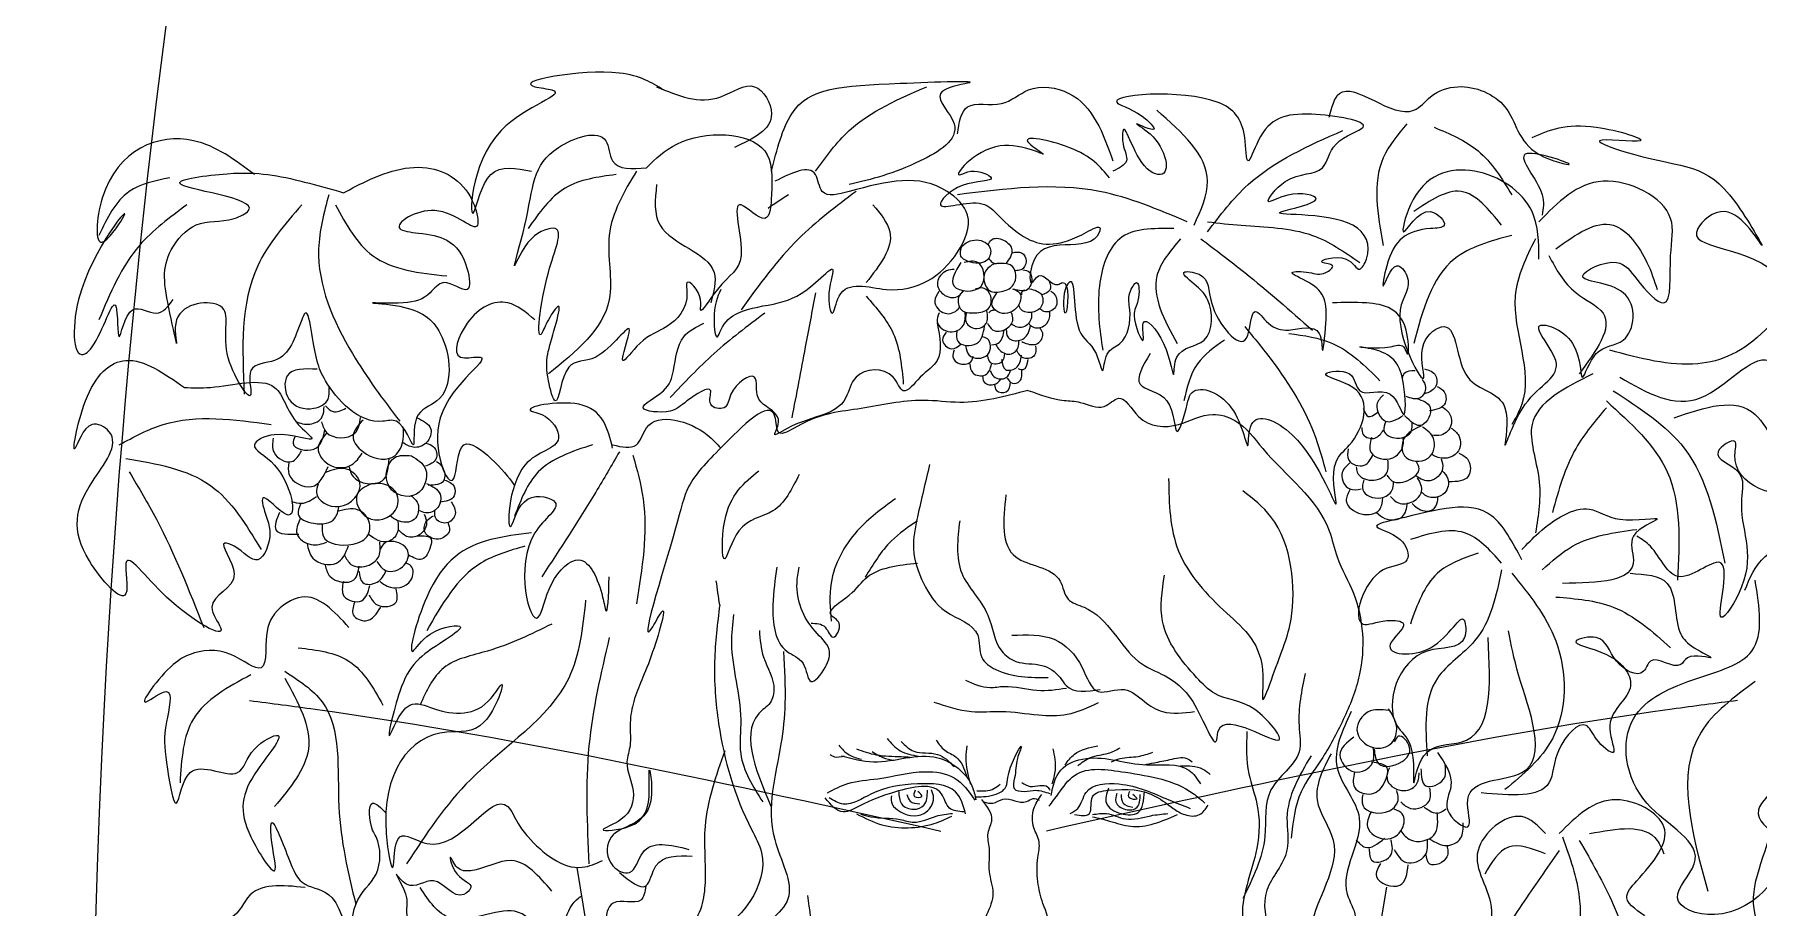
# Model space of a CAD drawing. Extents: x 3172 to 33391, y 13916 to 34175.
# Drawn here: x 27343.2 to 27797.8, y 25731.9 to 25962 of the extents above; entities that cross this region are included whole.
import ezdxf

# ---------------------------------------------------------------- set-up
doc = ezdxf.new("R2010")
doc.units = 0
doc.layers.get('0').update_dxf_attribs({"linetype": 'CONTINUOUS'})

# ---------------------------------------------------------------- blocks, each defined once
blk = doc.blocks.new('A$C04106B1A')
for p, q in [((523.1, 713.6), (473.5, 1016.5)), ((1235.5, 997.9), (1165.4, 586.9))]:
    blk.add_line(p, q)
for points in [[(554.6, 1748.2), (513.2, 1764.1), (433.6, 1751.3), (449.5, 1748.2), (401.8, 1710), (376.3, 1633.7), (392.2, 1668.6), (430.4, 1671.8)], [(548.2, 1751.3), (608.7, 1741.8), (640.5, 1751.3), (656.4, 1725.9), (621.4, 1694.1)], [(656.4, 1671.8), (675.5, 1725.9), (777.4, 1754.5), (841, 1754.5), (815.6, 1745), (828.3, 1716.4), (796.5, 1681.4), (729.6, 1659.1)], [(1181.6, 1722.7), (1191.2, 1745), (1261.2, 1729.1), (1277.1, 1741.8), (1302.6, 1751.3), (1347.1, 1732.3), (1379, 1687.7), (1407.6, 1678.2), (1366.2, 1687.7), (1382.1, 1649.6), (1382.1, 1630.5)], [(697.8, 1671.8), (729.6, 1710), (802.8, 1751.3)], [(974.7, 1665.5), (936.5, 1694.1), (897.9, 1699.3), (911.3, 1688.8), (871.8, 1695.5), (834.7, 1668.6), (844.2, 1671.8), (863.3, 1665.5), (836, 1658.3), (815.6, 1640), (854.6, 1641.1), (869.7, 1630.5), (897.2, 1608.4), (953.1, 1614.3), (965.8, 1618), (965.2, 1614.6), (932.9, 1602.4), (901.5, 1582.8), (901.5, 1566.9), (907.9, 1573.2), (926.2, 1565.1), (930.1, 1566.9), (933.3, 1538.2), (933.3, 1560.5), (936.5, 1566.9), (946.1, 1522.3), (962, 1500.1), (968.3, 1484.2), (972.5, 1499.6), (984.3, 1509.6), (993.8, 1541.4), (993.8, 1557.3), (1000.2, 1566.9), (1001.5, 1550.2), (997.8, 1536.1), (1006.5, 1512.8), (1006.5, 1528.7), (1025.6, 1509.6), (1035.2, 1481), (1038.1, 1496.6), (1063.8, 1512.8), (1067, 1551), (1056.7, 1563.7), (1044.7, 1576.4), (1059, 1574.8), (1070.9, 1547.3), (1103.7, 1514.5), (1111.9, 1539.8), (1124.3, 1528.7), (1143.4, 1522.3), (1172.1, 1519.1), (1175.2, 1503.2), (1178.4, 1528.7), (1162.5, 1566.9), (1146.6, 1576.4), (1162.5, 1576.4), (1178.4, 1576.4), (1184.8, 1582.8), (1175.2, 1585.9), (1197.5, 1589.1), (1210.3, 1579.6), (1216.6, 1589.1), (1203.9, 1620.9), (1137, 1633.7), (1169.3, 1645.6), (1142.5, 1649.3), (1124.3, 1643.2), (1140.2, 1662), (1175.2, 1675), (1188, 1697.3), (1213.4, 1713.2), (1164.8, 1725.3), (1114.8, 1700.5), (1105.2, 1681.4), (1102, 1703.6), (1076.9, 1736.5), (982.2, 1735.8), (1009.7, 1720.1), (1016.5, 1711.2), (1000.2, 1716.4), (1012.9, 1706.8), (1022.5, 1668.6), (1012.9, 1671.8), (987.4, 1710), (987.4, 1697.3), (990.6, 1681.4), (977.9, 1671.8)], [(831.5, 1706.8), (841, 1732.3), (872.9, 1735.4), (898.3, 1748.2), (936.5, 1745), (977.9, 1681.4)], [(1054.3, 1620.9), (1067, 1662.3), (1019.3, 1729.1)], [(169.4, 1668.6), (112.1, 1700.5), (26.2, 1646.4), (26.2, 1605), (45.3, 1627.3), (3.9, 1551), (10.3, 1500.1), (16.6, 1506.4), (38.9, 1544.6), (42.1, 1516), (54.8, 1541.4), (77.1, 1538.2), (93, 1551)], [(538.6, 1675), (506.8, 1681.4), (500.4, 1700.5), (455.9, 1694.1), (424.1, 1620.9), (414.5, 1582.8), (430.4, 1608.2), (452.7, 1617.8), (446.3, 1576.4), (440, 1519.1), (446.3, 1531.9), (455.9, 1544.6), (452.7, 1525.5), (446.3, 1474.6), (452.7, 1455.5), (465.4, 1487.3), (490.9, 1496.9), (522.7, 1522.3), (516.4, 1493.7), (532.3, 1509.6), (557.7, 1525.5), (576.8, 1557.3), (576.8, 1566.9), (589.6, 1551), (589.6, 1541.4), (605.5, 1560.5), (627.8, 1592.3), (627.8, 1640), (650, 1627.3), (656.4, 1649.6), (650, 1690.9), (567.3, 1697.3), (538.6, 1675)], [(1067, 1614.6), (1105.2, 1659.1), (1194.3, 1710)], [(1254.8, 1716.4), (1232.5, 1684.5), (1232.5, 1601.8)], [(1280.3, 1713.2), (1321.7, 1690.9), (1353.5, 1649.6)], [(1372.6, 1703.6), (1433.1, 1713.2), (1474.4, 1700.5), (1436.2, 1700.5), (1468.1, 1687.7), (1563.6, 1643.2), (1589, 1601.8), (1554, 1633.7), (1528.6, 1617.8), (1608.1, 1570), (1633.6, 1503.2), (1614.5, 1538.2), (1592.2, 1522.3), (1528.6, 1490.5), (1445.8, 1503.2)], [(253.4, 1651.5), (182.1, 1668.6), (143.8, 1669.4), (99.1, 1660.4), (163.9, 1634.7), (150.3, 1627.3), (114.7, 1621.3), (91.2, 1597.8), (89.8, 1538.2), (96.2, 1509.6), (96.2, 1531.9), (137.6, 1544.6), (143.9, 1500.1), (166.2, 1461.9), (166.2, 1484.2), (188.5, 1493.7), (214, 1531.9), (217.2, 1538.2), (223.5, 1519.1), (236.3, 1474.6), (290.4, 1436.4), (303.1, 1436.4), (319, 1414.2), (322.2, 1439.6), (341.3, 1455.5), (344.5, 1519.1), (306.3, 1544.6), (280.8, 1547.8), (309.5, 1547.8), (334.9, 1557.3), (347.7, 1566.9), (369.9, 1560.5), (369.9, 1579.6), (350.7, 1606.8), (323.9, 1613.5), (306.3, 1617.8), (339.5, 1634.7), (379.5, 1620.9), (376.3, 1640), (331.7, 1675), (268.1, 1659.1), (253.4, 1651.5)], [(608.7, 1560.5), (602.3, 1531.9), (605.5, 1516), (608.7, 1522.3), (624.6, 1538.2), (662.8, 1547.8), (697.8, 1566.9), (713.7, 1579.6), (710.5, 1557.3), (713.7, 1538.2), (720.1, 1554.1), (764.6, 1560.5), (831.5, 1595.5), (841, 1630.5), (821.9, 1652.7), (729.6, 1652.7), (704.2, 1652.7), (697.8, 1668.6), (659.6, 1662.3)], [(1379, 1589.1), (1372.6, 1633.7), (1318.5, 1671.8), (1258, 1640), (1251.6, 1614.6), (1277.1, 1633.7), (1289.8, 1620.9), (1277.1, 1617.8), (1235.7, 1582.8), (1232.5, 1563.7), (1245.3, 1582.8), (1254.8, 1573.2), (1248.4, 1541.4), (1270.7, 1477.8), (1270.7, 1509.6), (1289.8, 1525.5), (1312.1, 1477.8), (1347.1, 1449.2), (1347.1, 1414.2), (1366.2, 1452.4), (1394.9, 1493.7), (1379, 1525.5), (1410.8, 1509.6), (1420.3, 1477.8), (1433.1, 1500.1), (1458.5, 1512.8), (1458.5, 1557.3), (1420.3, 1573.2), (1452.2, 1585.9), (1471.3, 1570), (1496.7, 1547.8), (1503.1, 1592.3), (1503.1, 1627.3), (1439.4, 1662.3), (1379, 1624.1)], [(89.8, 1665.5), (51.6, 1652.7), (23, 1611.4)], [(510, 1668.6), (462.2, 1655.9), (427.2, 1617.8)], [(529.1, 1671.8), (503.6, 1611.4), (503.6, 1551), (446.3, 1481)], [(548.2, 1659.1), (551.4, 1620.9), (602.3, 1576.4), (599.1, 1547.8)], [(1047.9, 1624.1), (965.2, 1652.7), (831.5, 1649.6)], [(105.7, 1640), (61.2, 1601.8), (23, 1531.9)], [(214, 1640), (172.6, 1582.8), (159.9, 1461.9)], [(239.4, 1649.6), (229.9, 1598.7), (261.7, 1500.1), (306.3, 1436.4)], [(245.8, 1640), (280.8, 1592.3), (350.8, 1573.2)], [(736, 1652.7), (681.9, 1608.2), (627.8, 1541.4)], [(672.3, 1649.6), (653.2, 1636.8)], [(751.9, 1640), (767.8, 1614.6), (745.5, 1566.9)], [(1343.9, 1620.9), (1305.7, 1652.7), (1261.2, 1633.7)], [(1067, 1624.1), (1098.8, 1620.9), (1165.7, 1611.4), (1210.3, 1585.9)], [(1394.9, 1598.7), (1449, 1620.9), (1480.8, 1585.9), (1490.4, 1560.5)], [(835.2, 1600.3), (834.8, 1591.9), (844.1, 1586.1), (860.1, 1588.8), (862.4, 1599), (855.7, 1605.7), (839.7, 1604.3), (835.2, 1600.3)], [(860.6, 1602.6), (863.3, 1607), (874.8, 1607), (882.8, 1597.7), (877.1, 1584.8)], [(1035.2, 1617.8), (984.3, 1608.2), (965.2, 1563.7), (968.3, 1503.2)], [(1041.6, 1608.2), (1019.3, 1573.2), (1038.4, 1509.6)], [(1060.7, 1608.2), (1102, 1576.4), (1165.7, 1522.3)], [(1353.5, 1611.4), (1299.4, 1589.1), (1261.2, 1509.6)], [(1375.8, 1608.2), (1356.7, 1554.1), (1363, 1452.4), (1353.5, 1433.3)], [(883.3, 1595), (891.8, 1595), (896.2, 1587), (891.3, 1579), (886, 1578.1)], [(1388.5, 1592.3), (1414, 1557.3), (1439.4, 1538.2), (1417.1, 1481)], [(828.5, 1579.4), (821.3, 1577.9), (812.6, 1567.1), (818.2, 1555.9), (831.6, 1553.8), (837.2, 1559.4)], [(834.7, 1585.9), (828.3, 1563.7), (853.8, 1563.7), (850.6, 1585.9), (837.8, 1585.9)], [(866.4, 1585), (857.2, 1576.3), (861.8, 1559.4), (874.6, 1558.9), (884.3, 1565.1), (883.3, 1582), (872.5, 1585), (864.8, 1584.5)], [(861, 1589.7), (864.2, 1586.1), (868.2, 1584.8)], [(893.1, 1579), (899.3, 1576.8), (901.1, 1567), (897.5, 1560.3), (884.2, 1560.7)], [(837.2, 1559.4), (832.6, 1552.8), (835.1, 1541.5), (847.9, 1538.5), (860.7, 1542.6), (862.8, 1554.3), (856.6, 1561.5), (848.4, 1561)], [(883.3, 1561.2), (890, 1557.2), (886.9, 1542.9), (869.5, 1539.4), (864.2, 1545.2), (868.6, 1557.2)], [(899.3, 1561.2), (910.9, 1555), (910.4, 1544.3), (900.7, 1538.9), (890.9, 1542.1), (889.5, 1546.1)], [(894.9, 1559.9), (891.8, 1557.2), (891.8, 1555.4)], [(919.4, 1559), (922.9, 1555.8), (923.8, 1543.8), (912.7, 1539.8), (909.1, 1542.5)], [(918, 1568.7), (918.5, 1559.9), (911.3, 1555.4)], [(433.6, 1531.9), (408.1, 1547.8), (369.9, 1528.7), (363.6, 1496.9), (379.5, 1496.9), (344.5, 1439.6), (357.2, 1382.4), (366.8, 1414.2), (392.2, 1401.5), (414.5, 1376)], [(697.8, 1557.3), (688.2, 1506.4), (675.5, 1439.6)], [(745.5, 1554.1), (771, 1519.1), (780.5, 1471.4)], [(814.1, 1558.4), (810.1, 1549.7), (819.8, 1538), (832.1, 1542), (833.6, 1544.1)], [(1012.9, 1500.1), (1003.4, 1471.4), (1028.8, 1455.5), (1038.4, 1426.9), (1047.9, 1452.4), (1051.1, 1461.9), (1089.3, 1449.2), (1105.2, 1414.2), (1108.4, 1433.3), (1146.6, 1423.7), (1188, 1360.1), (1188, 1398.3), (1200.7, 1414.2), (1203.9, 1468.3), (1178.4, 1481), (1200.7, 1481), (1210.3, 1465.1), (1238.9, 1461.9), (1251.6, 1442.8), (1251.6, 1471.4), (1226.2, 1503.2), (1210.3, 1506.4), (1238.9, 1506.4), (1251.6, 1506.4), (1254.8, 1500.1), (1254.8, 1519.1), (1216.6, 1547.8), (1184.8, 1547.8)], [(812.4, 1528.7), (812.4, 1493.7), (796.5, 1477.8), (780.5, 1465.1), (771, 1477.8), (736, 1477.8), (726.4, 1458.7), (666, 1426.9), (659.6, 1423.7), (662.8, 1433.3), (653.2, 1449.2), (643.7, 1458.7), (640.5, 1477.8), (618.2, 1461.9), (611.8, 1449.2), (599.1, 1452.4), (599.1, 1465.1), (576.8, 1455.5), (560.9, 1446), (535.5, 1449.2), (554.6, 1465.1), (564.1, 1484.2), (573.7, 1516), (592.8, 1528.7)], [(650, 1538.2), (602.3, 1500.1), (560.9, 1458.7)], [(814.3, 1538.5), (812.5, 1530), (824.5, 1520.7), (837, 1526.5), (838.8, 1539.4)], [(839.7, 1538.1), (839.7, 1529.6), (849.9, 1523.8), (858.4, 1528.3), (859.3, 1540.3)], [(859.7, 1528.7), (864.6, 1522.5), (877.5, 1523.4), (883.7, 1532.3), (882.4, 1538.5)], [(861, 1538.5), (863.7, 1540.7), (866.8, 1541.2)], [(877.5, 1522.9), (878.8, 1515.8), (888.6, 1512.3), (898, 1518.9), (900.2, 1526.9)], [(901.1, 1538.9), (900.7, 1532.3), (891.8, 1524.7), (882, 1527.8)], [(898.9, 1527.8), (903.8, 1524.7), (914, 1526.9), (918.5, 1534.9), (918.5, 1539.8)], [(821, 1520.3), (817.4, 1512.7), (825.9, 1504.7), (834.8, 1509.1)], [(830.8, 1521.1), (831.7, 1511.8), (849.5, 1509.6), (857, 1525.6)], [(839.2, 1507.4), (842.3, 1498.9), (860.1, 1499.4), (859.7, 1514), (854.8, 1515.8)], [(863.7, 1508.2), (870.8, 1510.5), (875.3, 1522.5)], [(867.7, 1508.2), (871.3, 1503.4), (882.4, 1499.8), (888.6, 1506), (889.5, 1512.3)], [(892.2, 1511.4), (896.2, 1509.6), (908.2, 1510.5), (911.8, 1519.4), (909.1, 1524.3)], [(1082.9, 1512.8), (1057.5, 1490.5), (1044.7, 1455.5)], [(1102, 1525.5), (1127.5, 1493.7), (1168.9, 1420.5), (1178.4, 1388.7)], [(1143.4, 1519.1), (1184.8, 1509.6), (1229.4, 1474.6)], [(103.5, 1468.2), (48.5, 1493.7), (10.3, 1455.5), (0.7, 1411), (16.6, 1433.3), (32.5, 1426.9), (16.6, 1379.2), (14, 1305), (48.5, 1274.2), (48.5, 1302.9), (86.7, 1271), (137.6, 1242.4), (129.3, 1261.4), (150.5, 1292.7), (141.6, 1321.8), (150.3, 1318.8), (172.6, 1306), (184.1, 1331.8), (180.7, 1346.3), (177.4, 1364.2), (199.7, 1348.6), (188.5, 1395.1), (169.4, 1414.2), (188.5, 1423.7), (223.5, 1420.5), (210.8, 1433.3), (188.5, 1468.3), (128, 1468.3), (103.5, 1468.2)], [(828.5, 1503.4), (827.2, 1497.1), (833.9, 1490.5), (845, 1493.6), (846.3, 1497.6)], [(859.7, 1498), (862.4, 1491.8), (873.5, 1492.7), (876.2, 1500.2)], [(873.1, 1494.5), (876.6, 1485.1), (886.4, 1486.5), (891.8, 1498.5)], [(905.1, 1507.4), (904.2, 1498.5), (894.4, 1495.8), (887.3, 1502.9)], [(888.6, 1486), (893.5, 1485.1), (898, 1494.5)], [(1455.3, 1477.8), (1531.7, 1458.7), (1595.4, 1493.7), (1624, 1446), (1652.7, 1407.8), (1671.8, 1395.1), (1649.5, 1395.1), (1624, 1372.8), (1563.6, 1404.6), (1563.6, 1417.4), (1547.7, 1407.8), (1566.8, 1388.7), (1569.9, 1363.3), (1569.9, 1280.6), (1550.8, 1252), (1550.8, 1302.9), (1512.6, 1290.1), (1484, 1318.8), (1471.3, 1328.3)], [(228.7, 1485.4), (200.4, 1479.2), (202, 1457.2), (225.5, 1448.6), (238.9, 1457.2), (239.7, 1468.2)], [(843.2, 1490.5), (845.9, 1482), (857.9, 1480.2), (863.7, 1490)], [(855.2, 1478.9), (856.1, 1474), (865.5, 1470.9), (872.6, 1476.2)], [(862.4, 1483.8), (865.9, 1478.4), (877.5, 1477.6), (881.5, 1484.2)], [(878.4, 1477.1), (883.3, 1472.2), (890, 1474), (891.8, 1485.1)], [(1262.4, 1483.9), (1252, 1481.1), (1250.1, 1477.3)], [(1271.4, 1485.8), (1281.8, 1479.6), (1281.3, 1468.3), (1271.4, 1462.2)], [(1429.9, 1481), (1372.6, 1433.3), (1379, 1382.4), (1375.8, 1331.5)], [(897.9, 1465.5), (833.6, 1454.2), (799.5, 1456.1), (740.9, 1448.5), (680.4, 1431.5), (663.4, 1425.8), (659.6, 1441), (609.7, 1412.4), (578.6, 1375.2), (566.1, 1335.9), (544.6, 1243), (553.2, 1257.3), (543.2, 1215.8), (526, 1170.1), (523.2, 1150.1), (523.2, 1131.5), (520.3, 1115.8), (526, 1088.6), (514.6, 1061.5), (497.8, 1052.1), (522.6, 1055.2), (541.3, 1089.4), (541.3, 1108), (541.3, 1073.8), (504, 1042.8), (507.1, 1017.9), (522.6, 1011.7), (535.1, 1030.4), (578.6, 1033.5)], [(866.4, 1470.9), (868.2, 1465.5), (877.5, 1464.2), (881.5, 1473.5)], [(897.9, 1465.5), (931.9, 1456.1), (947, 1454.2), (969.7, 1450.4), (983, 1458), (1001.9, 1441), (1039.7, 1433.4), (1071.9, 1442.9), (1092.7, 1437.2), (1119.1, 1410.7), (1181.6, 1333.2), (1189.1, 1308.7), (1204.3, 1274.7), (1209.9, 1197.2), (1194.8, 1155.6), (1174, 1117.8), (1155.1, 1087.6), (1145.6, 1044.1)], [(1232.6, 1461.2), (1226.5, 1452.2), (1234.5, 1436.6), (1251.1, 1441.8)], [(1269, 1475.9), (1272.3, 1468.3), (1267.1, 1458.4), (1253.9, 1459.8)], [(1283.2, 1469.2), (1289.8, 1464), (1290.8, 1453.6), (1276.1, 1446.1)], [(1449, 1465.1), (1515.8, 1411), (1554, 1302.9)], [(208.3, 1436), (221.6, 1433.7), (233.4, 1440.8), (235, 1450.2)], [(236.5, 1450.9), (243.6, 1445.5), (255.4, 1448.6)], [(506.8, 1411), (475, 1452.4), (430.4, 1446), (440, 1442.8), (455.9, 1420.5), (424.1, 1395.1), (411.3, 1337.8), (427.2, 1363.3), (452.7, 1360.1), (433.6, 1331.5), (436.8, 1252), (449.5, 1283.8), (475, 1306), (497.3, 1271), (500.4, 1258.3), (503.6, 1290.1)], [(506.8, 1414.2), (529.1, 1414.2), (538.6, 1430.1), (595.9, 1423.7), (608.7, 1411)], [(1213.7, 1448.4), (1218.4, 1440.9), (1226.9, 1444.7)], [(1263.8, 1457.9), (1276.6, 1449.4), (1269, 1432.8), (1252.5, 1441.8)], [(1288, 1449.9), (1294.1, 1444.7), (1296.5, 1433.3), (1287, 1423.4), (1278, 1423.4)], [(1442.6, 1449.2), (1414, 1411), (1391.7, 1350.6)], [(1442.6, 1455.5), (1499.9, 1388.7), (1509.5, 1287)], [(1506.3, 1439.6), (1582.7, 1442.8), (1620.9, 1398.3), (1646.3, 1404.6)], [(42.1, 1414.2), (83.5, 1433.3), (185.3, 1433.3)], [(232.6, 1436), (237.3, 1425.9), (264, 1425.1), (269.5, 1440)], [(271.8, 1437.6), (262.4, 1422.7), (275, 1405.5), (301.6, 1403.9), (309.5, 1419.6), (309.5, 1431.3)], [(322.8, 1439.6), (335.4, 1429.6), (331.6, 1416.4), (318.9, 1412), (309, 1416.4)], [(1212.3, 1430.5), (1213.7, 1423.9), (1224.6, 1420.6), (1232.6, 1428.1)], [(1235, 1436.2), (1233.1, 1427.6), (1245.4, 1420.6), (1259.1, 1427.6), (1259.6, 1434.7)], [(1268.1, 1431.9), (1252, 1420.1), (1252.5, 1404), (1274.7, 1401.7), (1279.9, 1420.1), (1269.5, 1431)], [(1296.5, 1430), (1303.6, 1422.9), (1302.1, 1406.9), (1281.8, 1403.1), (1278, 1405.4)], [(187.1, 1420.4), (187.9, 1407), (204.4, 1398.4), (213.8, 1408.6)], [(207.5, 1421.9), (205.9, 1415.7), (225.5, 1410.2), (235.7, 1428.2)], [(237.3, 1425.1), (229.5, 1411), (238.9, 1396.1), (260.8, 1395.3), (271, 1406.3)], [(331, 1415.8), (338.2, 1412.5), (340.4, 1400.9), (330.5, 1394.3)], [(487.7, 1414.2), (436.8, 1388.7), (414.5, 1347.4)], [(1221.3, 1421), (1220.8, 1407.3), (1241.6, 1402.1), (1251.5, 1417.7), (1251.1, 1421)], [(48.5, 1401.5), (128, 1376), (175.8, 1315.6)], [(202, 1397.6), (202, 1386.6), (223.2, 1374.9), (238.9, 1393.7)], [(258.5, 1393.7), (262.4, 1384.3), (289.9, 1380.4), (296.2, 1401.5)], [(317.3, 1403.9), (301.6, 1402.3), (296.2, 1374.9), (322, 1367.8), (330.7, 1391.4), (317.3, 1403.9)], [(341, 1398.7), (346.5, 1393.2), (347.6, 1380.5), (333.2, 1376.1)], [(513.2, 1407.8), (490.9, 1369.7), (440, 1290.1)], [(525.9, 1404.6), (535.5, 1363.3), (529.1, 1264.7)], [(1200.9, 1397.4), (1193.4, 1386.5), (1200.9, 1372.8), (1211.8, 1372.8)], [(1199.5, 1410.6), (1200, 1399.8), (1214.6, 1395), (1222.7, 1405)], [(1207.1, 1393.6), (1208, 1388.4), (1221.3, 1380.9), (1235.9, 1387.9), (1236.9, 1399.8)], [(1235.9, 1385.6), (1240.7, 1380.4), (1257.7, 1381.8), (1266.2, 1391.7), (1263.4, 1398.8)], [(1287, 1401.2), (1288.4, 1392.2), (1276.6, 1380.4), (1263.4, 1384.6)], [(1303.6, 1406.4), (1312.5, 1399.8), (1312.5, 1384.6), (1294.6, 1379.4)], [(51.6, 1388.7), (77.1, 1344.2), (121.7, 1242.4)], [(229.5, 1377.2), (227.9, 1369.4), (249.1, 1356.1), (268.7, 1378.8), (256.1, 1391.4), (236.5, 1388.2)], [(348.7, 1381.1), (357.5, 1375), (357.5, 1366.2), (343.7, 1360.1)], [(682.3, 1386.2), (657.7, 1352.1), (625.5, 1333.2), (612.3, 1306.8), (612.3, 1342.7), (644.5, 1389.9)], [(805.2, 1395.6), (793.9, 1346.5), (790.1, 1316.2), (799.5, 1284.1), (820.3, 1257.6), (850.6, 1235), (854.4, 1214.2), (867.6, 1202.8), (916.8, 1195.3)], [(1030.3, 1382.4), (1039.7, 1314.3), (1085.1, 1255.8), (1119.1, 1197.2), (1119.1, 1174.5), (1128.6, 1197.2), (1145.6, 1250.1), (1126.7, 1346.5), (1100.2, 1371)], [(1214.2, 1381.3), (1213.2, 1371.9), (1230.2, 1364.3), (1240.7, 1371.4), (1242.1, 1379.4)], [(1239.2, 1365.7), (1246.8, 1359.6), (1260.5, 1361), (1268.6, 1370.5), (1264.8, 1383.2)], [(1288, 1389.8), (1293.2, 1382.3), (1290.3, 1369), (1272.8, 1366.2), (1268.6, 1369.5)], [(204.4, 1360.8), (213.8, 1359.2), (227.9, 1365.5)], [(278.9, 1377.2), (266.3, 1367.8), (275.8, 1345.9), (302.4, 1352.9), (303.2, 1368.6), (291.4, 1377.2), (278.1, 1377.2)], [(316.7, 1366.7), (323.3, 1359), (320, 1344.1), (304, 1343), (297.4, 1347.4)], [(331.6, 1377.8), (344.3, 1367.8), (342.1, 1355.2), (330.5, 1350.2), (324.4, 1352.4)], [(877.1, 1367.3), (886.5, 1308.7), (928.1, 1286), (935.7, 1269), (950.8, 1261.4), (1001.9, 1210.4), (1053, 1172.6), (1075.6, 1136.7), (1077.5, 1146.1), (1134.3, 1136.7), (1111.6, 1165), (1073.8, 1180.2), (1056.7, 1195.3), (1024.6, 1248.2), (1026.5, 1291.7)], [(1200.9, 1371.9), (1197.6, 1361.5), (1211.8, 1349.2), (1228.8, 1353), (1232.1, 1363.8)], [(1259.6, 1359.1), (1264.3, 1354.9), (1278.5, 1353), (1283.7, 1361), (1283.7, 1365.7)], [(193, 1350.7), (189.7, 1334.2), (211.3, 1330.3)], [(213, 1358.4), (210.6, 1349), (225.5, 1340.4), (245.2, 1345.1), (249.1, 1355.3)], [(233.4, 1338.8), (234.2, 1328.6), (262.4, 1320.8), (276.5, 1329.4), (276.5, 1344.3), (267.1, 1352.9), (247.5, 1351.4)], [(329.4, 1349.1), (331.6, 1340.3), (324.4, 1329.2), (312.8, 1328.1), (305.1, 1334.2)], [(354.8, 1360.7), (358.6, 1349.1), (350.4, 1340.8), (339.9, 1345.8), (339.3, 1352.4)], [(773.1, 1363.5), (737.1, 1333.2), (712.5, 1284.1), (712.5, 1248.2)], [(1363, 1306), (1334.4, 1347.4), (1245.3, 1344.2), (1226.2, 1337.8), (1248.4, 1325.1), (1254.8, 1306), (1232.5, 1296.5), (1213.4, 1245.6), (1235.7, 1248.8), (1251.6, 1245.6), (1238.9, 1226.5), (1277.1, 1223.3), (1308.9, 1248.8), (1308.9, 1232.9), (1273.9, 1220.2), (1245.3, 1150.2), (1258, 1131.1), (1261.2, 1096.1), (1270.7, 1121.6), (1305.7, 1134.3), (1331.2, 1232.9)], [(1226, 1350.6), (1234, 1344.9), (1250.6, 1346.8), (1255.3, 1359.6)], [(1363, 1315.6), (1379, 1331.5), (1426.7, 1353.7), (1455.3, 1344.2), (1490.4, 1344.2), (1468.1, 1328.3), (1468.1, 1306), (1401.2, 1283.8)], [(212.9, 1345.2), (209.6, 1330.3), (222.8, 1320.4), (237.7, 1322.6)], [(304.5, 1342.5), (304, 1331.4), (295.2, 1323.2), (276.9, 1329.8)], [(430.4, 1331.5), (392.2, 1325.1), (331.7, 1271), (319, 1220.2), (334.9, 1236.1), (363.6, 1242.4), (347.7, 1229.7), (306.3, 1182), (296.7, 1140.6), (315.8, 1169.3), (338.1, 1166.1), (392.2, 1175.6), (401.8, 1188.4), (385.9, 1153.4), (350.8, 1143.8), (293.5, 1048.4), (299.9, 1016.6), (306.3, 1045.2), (331.7, 1038.9), (408.1, 1073.8), (417.7, 1057.9), (427.2, 1045.2), (478.2, 1016.6), (497.3, 1023)], [(351.5, 1341.4), (353.1, 1333.6), (344.8, 1325.9), (336.6, 1326.5), (329.9, 1332.5), (331.6, 1342.5), (338.2, 1347.4)], [(793.9, 1342.7), (769.3, 1323.8), (744.7, 1289.8)], [(833.6, 1342.7), (835.5, 1293.6), (860.1, 1253.9), (873.3, 1219.9), (886.5, 1210.4), (911.1, 1206.6), (928.1, 1195.3), (933.8, 1187.7), (966, 1183.9)], [(1343.9, 1302.9), (1308.9, 1331.5), (1258, 1325.1)], [(1382.1, 1296.5), (1410.8, 1318.8), (1471.3, 1334.7)], [(1573.1, 1277.4), (1592.2, 1309.2), (1665.4, 1321.9), (1665.4, 1299.7), (1662.2, 1277.4), (1678.2, 1312.4), (1729.1, 1328.3), (1716.4, 1309.2), (1735.4, 1287), (1719.5, 1236.1), (1754.5, 1245.6), (1789.6, 1223.3), (1767.3, 1217), (1770.5, 1185.2), (1719.5, 1178.8), (1757.7, 1162.9), (1792.7, 1061.1), (1783.2, 1083.4), (1745, 1057.9), (1681.3, 1096.1), (1681.3, 1112), (1662.2, 1105.7), (1681.3, 1083.4), (1681.3, 1016.6), (1675, 997.5), (1681.3, 956.2), (1646.3, 879.8), (1643.1, 911.6), (1608.1, 933.9), (1582.7, 972.1), (1601.8, 1067.5), (1601.8, 1086.6), (1585.8, 1070.7), (1601.8, 1045.2), (1544.5, 972.1), (1509.5, 988), (1525.4, 1019.8), (1480.8, 1077), (1468.1, 1156.5), (1528.6, 1194.7), (1579.5, 1220.2), (1582.7, 1287)], [(219, 1321.5), (224.5, 1307.7), (246.6, 1302.8), (258.2, 1319.3)], [(254.3, 1310.5), (260.4, 1301.7), (277.5, 1301.1), (286.9, 1309.9), (287.4, 1322.6)], [(284.7, 1304.4), (292.9, 1296.1), (310.6, 1301.1), (313.9, 1314.3), (307.3, 1321), (291.8, 1321.5), (288, 1316)], [(322.8, 1328.7), (336, 1325.4), (335.4, 1318.8), (327.2, 1306.6), (314.5, 1310.5)], [(424.1, 1318.8), (382.7, 1302.9), (331.7, 1239.2)], [(236.1, 1301.1), (240.5, 1290.6), (263.1, 1287.3), (268.1, 1300)], [(288, 1285.7), (294.6, 1281.2), (316.7, 1286.8), (316.7, 1300.5), (312.3, 1302.8)], [(661.5, 1299.2), (657.7, 1263.3), (670.9, 1219.9), (686.1, 1208.5), (693.6, 1191.5), (706.9, 1204.7), (710.6, 1221.7), (697.4, 1238.8), (680.4, 1284.1), (682.3, 1299.2)], [(693.6, 1246.3), (706.9, 1242.5), (714.4, 1233.1), (720.1, 1246.3), (712.5, 1253.9), (729.6, 1272.8), (746.6, 1289.8), (793.9, 1303)], [(1321.7, 1312.4), (1283.5, 1293.3), (1258, 1245.6)], [(253.2, 1285.7), (253.8, 1271.9), (270.3, 1267.5), (278, 1281.8)], [(268.1, 1295), (271.4, 1284.6), (285.2, 1285.1), (293.5, 1295.6)], [(607.6, 1263.8), (604.4, 1286.3)], [(1343.9, 1296.5), (1318.5, 1229.7), (1283.5, 1194.7), (1273.9, 1121.6)], [(1464.9, 1293.3), (1499.9, 1283.8), (1512.6, 1236.1), (1525.4, 1223.3), (1541.3, 1213.8), (1519, 1213.8), (1512.6, 1207.4), (1484, 1210.6), (1477.6, 1201.1), (1452.2, 1210.6), (1433.1, 1232.9), (1414, 1229.7), (1442.6, 1217), (1464.9, 1185.2), (1445.8, 1147), (1449, 1124.7), (1433.1, 1137.5), (1423.5, 1150.2), (1398.1, 1127.9), (1388.5, 1096.1), (1324.8, 1086.6)], [(1353.5, 1293.3), (1394.9, 1229.7), (1391.7, 1137.5), (1347.1, 1089.7)], [(258.5, 1242.4), (214, 1271), (188.5, 1255.1), (182.1, 1242.4), (175.8, 1204.3), (147.1, 1217), (108.9, 1217), (93, 1207.4), (67.6, 1172.4), (86.7, 1182), (86.7, 1153.4), (86.7, 1115.2), (96.2, 1077), (108.9, 1105.7), (153.5, 1105.7), (169.4, 1127.9), (191.7, 1140.6), (172.6, 1108.8), (166.2, 1045.2), (188.5, 1013.4), (185.3, 1045.2), (185.3, 1057.9), (201.2, 1026.1), (217.2, 1000.7), (242.6, 988), (258.5, 953), (264.9, 981.6), (284, 1010.2), (284, 1045.2), (280.8, 1051.6), (280.8, 1077), (293.5, 1067.5)], [(277.5, 1273), (285.2, 1263.6), (302.9, 1266.3), (302.9, 1278.5)], [(481.3, 1267.9), (465.4, 1194.7), (373.1, 1099.3), (312.6, 1019.8)], [(1394.9, 1271), (1449, 1261.5), (1503.1, 1223.3)], [(263.7, 1265.8), (262.6, 1254.2), (274.2, 1248.7), (288.5, 1261.4)], [(607.6, 1263.8), (602.8, 1210.4), (606.6, 1151.8), (637.6, 1052.1), (647, 1030.4), (597.2, 952.7), (587.9, 949.6), (550.6, 878.1), (532, 850.2), (544.4, 812.9)], [(620.6, 1254.6), (618.7, 1227.7), (627.4, 1155.6), (627.4, 1123.5), (648.2, 1078.1)], [(449.5, 1245.6), (389, 1220.2), (347.7, 1204.3), (325.4, 1169.3)], [(645, 1239.4), (648.9, 1214.3), (658.7, 1183.6), (653.9, 1169.9), (648.2, 1165), (655.8, 1074.3)], [(882.7, 1235), (922.5, 1231.2), (948.9, 1204.7), (964.1, 1182.1), (988.7, 1183.9), (1007.6, 1172.6), (1024.6, 1163.2), (1054.8, 1163.2)], [(1283.5, 1124.7), (1296.2, 1092.9), (1293, 1070.7), (1312.1, 1054.8), (1312.1, 1080.2), (1363, 1105.7), (1359.9, 1197.9), (1350.3, 1239.2)], [(210.8, 1223.3), (258.5, 1210.6), (290.4, 1169.3)], [(503.6, 1232.9), (484.5, 1131.1), (484.5, 1019.8)], [(667.6, 1219.7), (669, 1170.7), (665.3, 1132.9), (659.4, 1042.8), (671.8, 986.9), (637.6, 946.5), (625.2, 918.5), (615.9, 906.1), (619, 847.1), (622.1, 868.8), (643.9, 899.9), (684.3, 921.6), (690.5, 990)], [(166.2, 1197.9), (112.1, 1156.5), (99.4, 1096.1)], [(198.1, 1194.7), (220.3, 1127.9), (188.5, 1073.8)], [(198.1, 1201.1), (233.1, 1172.4), (249, 1073.8), (264.9, 981.6)], [(839, 1192.7), (862.2, 1185.9), (875.3, 1186.9), (906.4, 1183.2), (934.3, 1185.3)], [(1158.9, 1199.1), (1153.2, 1149.9), (1153.2, 1125.4), (1126.7, 1089.5), (1121, 1046), (1100.2, 987.4)], [(1582.7, 1191.5), (1531.7, 1143.8), (1538.1, 994.3)], [(809.1, 1172.2), (844.8, 1163.3), (872.7, 1163.3), (908, 1160.1), (934.8, 1160.6), (964.3, 1171.7)], [(1202.4, 1163.2), (1189.1, 1110.2), (1209.9, 1063), (1198.6, 991.2), (1206.1, 970.4), (1185.3, 923.1), (1194.8, 887.2), (1136.2, 768.2)], [(1237.5, 1164.3), (1218.4, 1162.8), (1207.7, 1146), (1223, 1129.3), (1240.5, 1133.8), (1245.1, 1148.3), (1237.5, 1165.8)], [(765.2, 1137.9), (777.6, 1126.3), (794.9, 1121.3)], [(1104, 1144.3), (1105.9, 1104.6), (1113.5, 1076.2), (1113.5, 1034.6), (1100.2, 966.6), (1109.7, 938.3), (1128.6, 889.1), (1128.6, 881.6), (1145.6, 855.1), (1143.7, 806)], [(1204.7, 1139.2), (1191.7, 1122.4), (1205.5, 1106.4), (1222.2, 1114.8), (1223, 1129.3)], [(1223.8, 1127.7), (1228.3, 1114), (1250.4, 1116.3), (1257.3, 1129.3), (1246.6, 1139.9), (1242.8, 1134.6)], [(538.2, 999.3), (533.2, 985.7), (507.4, 982.9), (501.7, 964.3), (517.4, 938.6), (513.3, 927.8), (535.1, 940.3), (544.4, 958.9), (553.7, 949.6), (578.6, 958.9), (594.1, 1002.4), (594.1, 1055.2), (612.8, 1126.7)], [(724.8, 1121.2), (715.9, 1120.4), (711.6, 1122.4)], [(719.7, 1131.5), (729.5, 1122.5), (741, 1118.3)], [(722.2, 1121.6), (752.4, 1115.9), (812.9, 1119.7), (845.1, 1093.2), (848.9, 1080)], [(736.3, 1128.1), (755.1, 1122.5), (778.6, 1120.8), (787.1, 1120.4)], [(751.3, 1125.5), (761.1, 1120), (772.2, 1117.4)], [(778.6, 1134.9), (790.5, 1125.9), (812.7, 1122.9), (828.5, 1111.4)], [(811.4, 1136.2), (819.5, 1126.8), (830.2, 1120.4), (840, 1102.9)], [(840.3, 1130.9), (839.3, 1119.9), (843.7, 1094.9)], [(849, 1082.8), (868, 1085.5), (875.3, 1089.7), (880.1, 1106.5), (891.7, 1130.1), (888, 1119.1), (885.3, 1100.7), (884.8, 1090.7), (894.3, 1088.1), (905.3, 1089.1), (918.5, 1086)], [(919.7, 1084.1), (928.7, 1108.1), (952.7, 1119), (1009.6, 1113.1), (1049.5, 1108.1), (1060.5, 1095.1)], [(920.7, 1095.1), (923.7, 1108.1), (921.7, 1128)], [(932.7, 1113.1), (941.7, 1123), (963.7, 1131)], [(944.7, 1112.1), (956.7, 1120), (973.7, 1124), (984.6, 1129)], [(976.7, 1116), (984.6, 1119), (1001.6, 1121), (1015.6, 1125)], [(1007.6, 1113.1), (1016.6, 1115), (1031.6, 1118), (1047.6, 1119), (1052.5, 1116)], [(1164.5, 1121.6), (1141.8, 1063), (1141.8, 1032.8), (1122.9, 995), (1141.8, 909.9), (1141.8, 857)], [(1183.4, 1123.5), (1170.2, 1080), (1185.3, 1042.2), (1164.5, 959), (1164.5, 940.2), (1172.1, 898.6), (1162.6, 836.2), (1145.6, 796.5)], [(709, 1086.6), (728.2, 1095.5), (756.4, 1100), (801.3, 1106.6), (828.3, 1100.9), (848, 1079.9)], [(917.7, 1074.1), (926.7, 1086.1), (941.7, 1103.1), (989.6, 1106.1), (1053.5, 1086.1), (1064.5, 1077.1)], [(1041.6, 1112.1), (1062.5, 1109.1), (1069.5, 1104.1)], [(1205.5, 1106.4), (1205.5, 1091.9), (1221.5, 1085.8), (1234.4, 1098), (1236, 1110.2), (1221.5, 1115.5)], [(1238.2, 1110.2), (1236, 1100.3), (1249.7, 1088.9), (1263.4, 1094.2), (1266.4, 1105.6)], [(1268, 1109.4), (1272.5, 1093.4), (1289.3, 1099.5), (1290.8, 1112.5)], [(837.4, 1068.7), (824.1, 1072.4), (816.6, 1085.7), (773.1, 1087.6), (739, 1074.3), (723.9, 1068.7), (706.9, 1081.9)], [(839.2, 1066.8), (829.8, 1087.6), (793.9, 1095.1), (750.4, 1085.7), (723.9, 1076.2), (710.6, 1081.9)], [(769.3, 1083.8), (769.3, 1078.1), (775, 1070.6), (799.9, 1067.4), (809, 1081.9), (807.1, 1089.5)], [(776.3, 1087.9), (778.8, 1076.3), (790.3, 1071.2), (799.9, 1075.1), (803.2, 1089.1)], [(791.6, 1089.1), (791, 1083.4), (798, 1083.4), (794.2, 1087.9)], [(849.6, 1088.6), (865.9, 1090.7), (871.7, 1094.9)], [(892.2, 1096.5), (900.1, 1092.8), (916.4, 1092.3), (918.5, 1089.1)], [(937.7, 1067.2), (944.7, 1072.1), (952.7, 1087.1), (983.6, 1095.1), (1030.6, 1080.1), (1050.5, 1072.1)], [(941.7, 1066.2), (955.7, 1067.2), (958.7, 1083.1), (973.7, 1089.1), (1018.6, 1083.1), (1034.6, 1072.1), (1045.6, 1066.2), (1059.5, 1066.2), (1067.5, 1075.1)], [(973.7, 1091.1), (971.7, 1077.1), (985.6, 1067.2), (1001.6, 1068.2), (1007.6, 1088.1)], [(993.6, 1088.1), (992.6, 1083.1), (1000.6, 1081.1), (996.6, 1085.1)], [(1213.1, 1085.1), (1213.1, 1075.2), (1238.2, 1069.8), (1246.6, 1081.3), (1245.1, 1088.9)], [(1248.9, 1078.2), (1258.1, 1072.1), (1275.6, 1079), (1276.4, 1091.2)], [(783.9, 1085.3), (787.1, 1078.9), (796.1, 1076.3)], [(854.1, 1080.3), (863.7, 1061), (860.1, 1048.9), (861.3, 1034.5), (861.3, 1012.8), (864.9, 992.3), (858.9, 971.8), (855.3, 958.5), (866.1, 942.8), (875.8, 935.6), (881.8, 933.2), (891.5, 933.2), (903.5, 942.8), (912, 945.2), (918, 957.3), (912, 982.6), (907.2, 1003.1), (907.2, 1026), (908.4, 1040.5), (903.5, 1053.8), (903.5, 1071.9), (910.8, 1085.1)], [(856.4, 1078.1), (864.8, 1077), (874.3, 1080.7), (896.4, 1078.6), (902.7, 1081.3), (908.5, 1079.7)], [(981.7, 1086.1), (980.7, 1078.1), (989.6, 1071.1), (1000.6, 1073.1), (1003.6, 1085.1)], [(985.6, 1085.1), (987.6, 1077.1), (996.6, 1073.1)], [(1291.6, 1071.4), (1284.7, 1067.5), (1271, 1072.9)], [(1385.3, 1048.4), (1363, 1064.3), (1321.7, 1032.5), (1334.4, 975.2), (1334.4, 921.2), (1372.6, 911.6), (1379, 867.1), (1375.8, 835.3), (1401.2, 870.3), (1426.7, 918), (1426.7, 943.4), (1436.2, 940.3), (1449, 918), (1480.8, 905.3), (1480.8, 898.9), (1484, 924.3), (1480.8, 968.9), (1461.7, 988), (1471.3, 1003.9), (1496.7, 1054.8), (1452.2, 1080.2), (1398.1, 1048.4)], [(736.5, 1067), (760.2, 1056.7), (785.1, 1053.9), (809.6, 1057.8), (826.2, 1064.8)], [(740.1, 1066.8), (749.9, 1064.2), (777.5, 1061.6), (790.3, 1059.1), (811.5, 1064.8), (826.8, 1067.4)], [(958.7, 1066.2), (971.7, 1067.2), (989.6, 1062.2), (1013.6, 1065.2), (1029.6, 1067.2)], [(958.7, 1064.2), (974.7, 1060.2), (994.6, 1055.2), (1038.6, 1066.2)], [(1220.7, 1068.3), (1217.7, 1054.6), (1234.4, 1043.2), (1250.4, 1053.1), (1250.4, 1066.8), (1242.8, 1071.4)], [(1248.9, 1050.8), (1258.1, 1042.4), (1280.2, 1047), (1283.2, 1068.3)], [(1276.4, 1043.2), (1292.4, 1037.1), (1305.3, 1043.9), (1307.6, 1058.4)], [(1426.7, 1048.4), (1490.4, 1042), (1496.7, 1029.3)], [(1207, 1042.4), (1215.4, 1035.5), (1233.7, 1043.9)], [(1219.2, 1034), (1222.2, 1022.6), (1239, 1027.2), (1239.8, 1042.4)], [(1242.8, 1033.3), (1254.2, 1021.1), (1271.8, 1027.9), (1274.1, 1043.2)], [(1385.3, 1029.3), (1350.3, 1035.7), (1328, 1010.2)], [(1401.2, 1045.2), (1417.1, 988), (1382.1, 854.4)], [(1417.1, 1042), (1449, 981.6), (1474.4, 908.4)], [(513.3, 1011.7), (538.2, 999.3), (547.5, 1017.9), (581.7, 1027.2)], [(1292.4, 1037.1), (1292.4, 1026.4), (1276.4, 1019.6), (1272.5, 1029.5)], [(1398.1, 1032.5), (1363, 981.6), (1328, 927.5)], [(1229.9, 1020.3), (1226, 1008.1), (1248.1, 999.7), (1255.8, 1018.8)], [(217.2, 997.5), (163, 988), (143.9, 968.9), (134.4, 968.9), (150.3, 956.2), (182.1, 953), (204.4, 962.5), (207.6, 949.8), (179, 946.6), (153.5, 908.4), (156.7, 879.8), (143.9, 857.6), (153.5, 816.2), (153.5, 838.5), (175.8, 841.6), (175.8, 832.1), (198.1, 851.2), (210.8, 860.7), (226.7, 883), (245.8, 870.3), (207.6, 854.4), (217.2, 800.3), (226.7, 768.5), (226.7, 793.9), (252.2, 797.1), (280.8, 803.5), (299.9, 822.6)], [(452.7, 914.8), (414.5, 975.2), (354, 968.9), (325.4, 997.5)]]:
    blk.add_spline(points, degree=3)
for points, knots in [([(449.5, 994.3), (437.5, 1008.3), (415.5, 1033.7), (382.4, 1012.4), (360, 1013.1), (351.2, 1034.1), (357.8, 1005.3), (378.5, 1001.1), (359.3, 982.3), (340.9, 1015.6), (316.3, 991.5), (296.3, 1020.2), (315.6, 989.9), (309.5, 969), (335.1, 928.1), (377.8, 970.4), (390.6, 932.8), (346.5, 950.7), (311.3, 929.3), (327.3, 846.2), (316.8, 895.1), (356.2, 879.9), (338.9, 855.6), (306.2, 841.9), (339.5, 849.5), (340.7, 812.9), (407.5, 811.8), (399.3, 896.9), (438.7, 853.2), (379.8, 842), (403.4, 769.3), (450.5, 787.3), (456.3, 732.8), (458.1, 781.9), (500.2, 773.1), (512.2, 838.4), (473.4, 844), (460.4, 874.1), (490.1, 872.9), (478.7, 844.8), (494.1, 833.4), (503.7, 832.1), (503.7, 832.1)], [0, 0, 0, 0, 31.821451, 58.068161, 66.817431, 74.464421, 85.884732, 97.884617, 103.884449, 124.781141, 141.889338, 150.888824, 167.039687, 175.52169, 199.705727, 231.816943, 238.522987, 259.742922, 285.639119, 319.567132, 330.169401, 345.616581, 364.585541, 376.956439, 387.566407, 402.86094, 432.569272, 470.507191, 484.089077, 506.639485, 546.255557, 565.819169, 583.938235, 599.376818, 617.505342, 650.42594, 678.965902, 687.709211, 698.319178, 713.313842, 729.88189, 729.912359, 729.912359, 729.912359, 729.912359]), ([(455.9, 933.9), (458.9, 956), (462.2, 979.7), (476.8, 989.3), (477.8, 989.8)], [0, 0, 0, 0, 38.230963, 40.884458, 40.884458, 40.884458, 40.884458])]:
    blk.add_open_spline(points, degree=3, knots=knots)
blk = doc.blocks.new('A$C32E301E7')
at = {"color": 4}
blk.add_open_spline([(265.53, 2648.12), (260.1, 2649.52), (202.84, 2663.49), (143.54, 2669.82), (89.88, 2675.55)], degree=3, knots=[3951.174304, 3951.174304, 3951.174304, 3951.174304, 3968.104713, 4129.127709, 4129.127709, 4129.127709, 4129.127709], dxfattribs=at)
blk = doc.blocks.new('A$C1E5E7F32')
at = {"rotation": 38.48379099373999}
blk.add_blockref('A$C32E301E7', (-1546.99, -1286.46), dxfattribs=at)

msp = doc.modelspace()

# ---------------------------------------------------------------- linework, layer by layer
at = {"color": 7}
for centre, major_axis, ratio, start_param, end_param in [((27664.09335, 25659.78332), (0, 899.7151), 0.531573909, 0.679281883, 1.615334882), ((27776.09335, 25659.78332), (0, 1007.56604), 0.414603046, 0.802733042, 1.445921403), ((27776.09335, 25659.78332), (0, 1007.56604), 0.414603046, 1.445921403, 2.338859611)]:
    msp.add_ellipse(centre, major_axis=major_axis, ratio=ratio, start_param=start_param, end_param=end_param, dxfattribs=at)
at = {"color": 7, "extrusion": (0, 0, -1)}
for start_param, end_param in [(0.802733042, 1.471514001), (1.464749384, 2.338859611)]:
    msp.add_ellipse((27414.24292, 25659.78332), major_axis=(0, 1007.56604), ratio=0.414603046, start_param=start_param, end_param=end_param, dxfattribs=at)

# ---------------------------------------------------------------- block references
at = {"yscale": 0.7, "zscale": 1.05}
for p, xscale, rotation in [((25367.59423, 24495.1159), -1.05, 11.30288417721299), ((29824.66561, 24495.1159), 1.05, 348.6971158227871)]:
    msp.add_blockref('A$C1E5E7F32', p, dxfattribs=dict(at, xscale=xscale, rotation=rotation))
at = {"xscale": 0.28, "yscale": 0.28, "zscale": 0.28}
msp.add_blockref('A$C04106B1A', (27353.78397, 25457.83973), dxfattribs=at)

doc.saveas('drawing.dxf')
